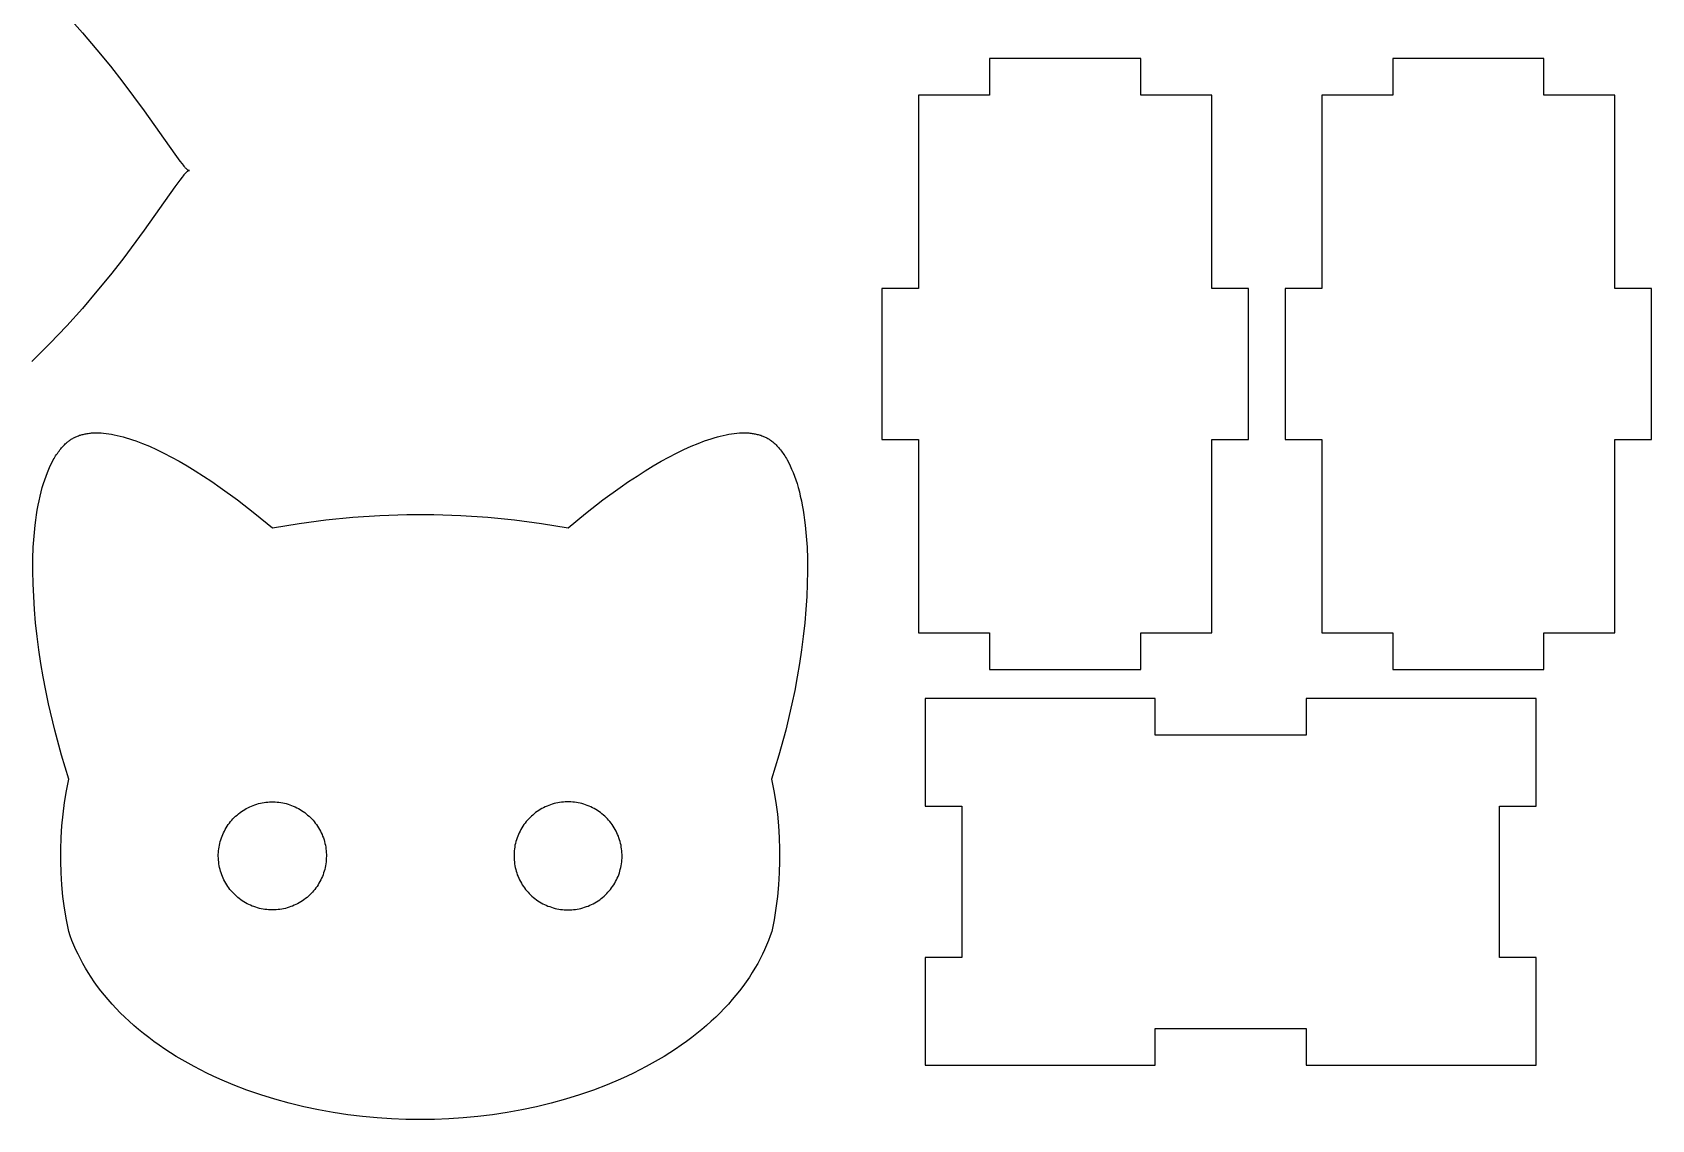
# Model space of a CAD drawing. Header units: millimetres. Extents: x -103 to 223, y -22 to 242.
# Drawn here: x 91 to 223.5, y -21.3 to 67.7 of the extents above; entities that cross this region are included whole.
import ezdxf

# ---------------------------------------------------------------- set-up
doc = ezdxf.new("R2010")
doc.units = ezdxf.units.MM
for name, color, linetype, true_color in [('bottom_outsideCutPath', 1, 'Continuous', 0xff0000), ('Capa 01', 1, 'Continuous', 0xff0000), ('Capa 03', 5, 'Continuous', 0x0000ff), ('front_outsideCutPath', 1, 'Continuous', 0xff0000), ('top_outsideCutPath', 1, 'Continuous', 0xff0000)]:
    doc.layers.add(name, color=color, linetype=linetype, true_color=true_color)

msp = doc.modelspace()

# ---------------------------------------------------------------- linework, layer by layer
at = {"layer": 'bottom_outsideCutPath', "color": 1, "true_color": 0xff0000}
for p, q in [((214.67, 65.51), (202.29, 65.51)), ((202.29, 65.51), (202.29, 62.51)), ((214.67, 62.51), (214.67, 65.51)), ((202.29, 62.51), (196.48, 62.51)), ((196.48, 62.51), (196.48, 46.7)), ((220.48, 62.51), (214.67, 62.51)), ((220.48, 59.08), (220.48, 62.51)), ((220.48, 46.7), (220.48, 59.08)), ((196.48, 46.7), (193.48, 46.7)), ((193.48, 46.7), (193.48, 34.33)), ((223.48, 46.7), (220.48, 46.7)), ((223.48, 34.33), (223.48, 46.7)), ((193.48, 34.33), (196.48, 34.33)), ((196.48, 34.33), (196.48, 21.95)), ((220.48, 18.51), (220.48, 34.33)), ((220.48, 34.33), (223.48, 34.33)), ((196.48, 21.95), (196.48, 18.51)), ((196.48, 18.51), (202.29, 18.51)), ((202.29, 18.51), (202.29, 15.51)), ((214.67, 15.51), (214.67, 18.51)), ((214.67, 18.51), (220.48, 18.51)), ((202.29, 15.51), (214.67, 15.51))]:
    msp.add_line(p, q, dxfattribs=at)
at = {"layer": 'Capa 01', "color": 1, "true_color": 0xff0000}
for p, q in [((93.78, 69.05), (95.06, 67.62)), ((95.06, 67.62), (96.25, 66.22)), ((96.25, 66.22), (97.35, 64.88)), ((97.35, 64.88), (98.37, 63.59)), ((98.37, 63.59), (100.12, 61.22)), ((100.12, 61.22), (102.62, 57.69)), ((102.62, 57.69), (103.03, 57.12)), ((103.03, 57.12), (103.21, 56.89)), ((103.21, 55.8), (103.03, 55.57)), ((103.21, 56.89), (103.3, 56.79)), ((103.3, 55.9), (103.21, 55.8)), ((103.3, 56.79), (103.37, 56.7)), ((103.37, 56), (103.3, 55.9)), ((103.37, 56.7), (103.45, 56.62)), ((103.45, 56.08), (103.37, 56)), ((103.45, 56.62), (103.48, 56.58)), ((103.48, 56.11), (103.45, 56.08)), ((103.48, 56.58), (103.51, 56.55)), ((103.51, 56.15), (103.48, 56.11)), ((103.51, 56.55), (103.54, 56.51)), ((103.54, 56.18), (103.51, 56.15)), ((103.54, 56.51), (103.58, 56.48)), ((103.58, 56.21), (103.54, 56.18)), ((103.58, 56.48), (103.6, 56.46)), ((103.6, 56.23), (103.58, 56.21)), ((103.6, 56.46), (103.63, 56.44)), ((103.63, 56.26), (103.6, 56.23)), ((103.63, 56.44), (103.66, 56.41)), ((103.66, 56.28), (103.63, 56.26)), ((103.66, 56.41), (103.69, 56.4)), ((103.69, 56.3), (103.66, 56.28)), ((103.69, 56.4), (103.71, 56.38)), ((103.71, 56.31), (103.69, 56.3)), ((103.71, 56.38), (103.73, 56.37)), ((103.73, 56.32), (103.71, 56.31)), ((103.73, 56.37), (103.76, 56.36)), ((103.76, 56.33), (103.73, 56.32)), ((103.76, 56.36), (103.78, 56.35)), ((103.78, 56.34), (103.76, 56.33)), ((103.78, 56.35), (103.8, 56.35)), ((103.8, 56.34), (103.78, 56.34)), ((103.8, 56.35), (103.82, 56.35)), ((103.82, 56.35), (103.8, 56.34)), ((102.62, 55), (100.12, 51.47)), ((103.03, 55.57), (102.62, 55)), ((100.12, 51.47), (98.37, 49.1)), ((98.37, 49.1), (97.35, 47.81)), ((97.35, 47.81), (96.25, 46.47)), ((96.25, 46.47), (95.06, 45.07)), ((95.06, 45.07), (93.78, 43.65)), ((93.78, 43.65), (92.4, 42.2)), ((92.4, 42.2), (90.93, 40.73))]:
    msp.add_line(p, q, dxfattribs=at)
at = {"layer": 'Capa 01'}
for p, q in [((94.27, 34.43), (94.33, 34.47)), ((94.33, 34.47), (94.4, 34.5)), ((94.4, 34.5), (94.46, 34.53)), ((94.46, 34.53), (94.53, 34.56)), ((94.53, 34.56), (94.6, 34.59)), ((94.6, 34.59), (94.67, 34.62)), ((94.67, 34.62), (94.74, 34.65)), ((94.74, 34.65), (94.82, 34.68)), ((94.82, 34.68), (94.89, 34.7)), ((94.89, 34.7), (94.97, 34.72)), ((94.97, 34.72), (95.04, 34.74)), ((95.04, 34.74), (95.12, 34.76)), ((95.12, 34.76), (95.2, 34.78)), ((95.2, 34.78), (95.28, 34.8)), ((95.28, 34.8), (95.37, 34.81)), ((95.37, 34.81), (95.45, 34.83)), ((95.45, 34.83), (95.54, 34.84)), ((95.54, 34.84), (95.63, 34.85)), ((95.63, 34.85), (95.71, 34.86)), ((95.71, 34.86), (95.8, 34.87)), ((95.8, 34.87), (95.9, 34.87)), ((95.9, 34.87), (95.99, 34.88)), ((95.99, 34.88), (96.18, 34.88)), ((96.18, 34.88), (96.38, 34.88)), ((96.38, 34.88), (96.58, 34.87)), ((96.58, 34.87), (96.78, 34.85)), ((96.78, 34.85), (97, 34.83)), ((97, 34.83), (97.22, 34.8)), ((97.22, 34.8), (97.44, 34.77)), ((97.44, 34.77), (97.67, 34.72)), ((97.67, 34.72), (97.9, 34.67)), ((97.9, 34.67), (98.14, 34.62)), ((98.14, 34.62), (98.39, 34.55)), ((98.39, 34.55), (98.64, 34.48)), ((98.64, 34.48), (98.9, 34.4)), ((146.51, 34.4), (146.77, 34.48)), ((146.77, 34.48), (147.02, 34.55)), ((147.02, 34.55), (147.26, 34.62)), ((147.26, 34.62), (147.5, 34.67)), ((147.5, 34.67), (147.74, 34.72)), ((147.74, 34.72), (147.97, 34.77)), ((147.97, 34.77), (148.19, 34.8)), ((148.19, 34.8), (148.41, 34.83)), ((148.41, 34.83), (148.62, 34.85)), ((148.62, 34.85), (148.83, 34.87)), ((148.83, 34.87), (149.03, 34.88)), ((149.03, 34.88), (149.23, 34.88)), ((149.23, 34.88), (149.42, 34.88)), ((149.42, 34.88), (149.51, 34.87)), ((149.51, 34.87), (149.6, 34.87)), ((149.6, 34.87), (149.69, 34.86)), ((149.69, 34.86), (149.78, 34.85)), ((149.78, 34.85), (149.87, 34.84)), ((149.87, 34.84), (149.95, 34.83)), ((149.95, 34.83), (150.04, 34.81)), ((150.04, 34.81), (150.12, 34.8)), ((150.12, 34.8), (150.2, 34.78)), ((150.2, 34.78), (150.28, 34.76)), ((150.28, 34.76), (150.36, 34.74)), ((150.36, 34.74), (150.44, 34.72)), ((150.44, 34.72), (150.52, 34.7)), ((150.52, 34.7), (150.59, 34.68)), ((150.59, 34.68), (150.66, 34.65)), ((150.66, 34.65), (150.74, 34.62)), ((150.74, 34.62), (150.81, 34.59)), ((150.81, 34.59), (150.88, 34.56)), ((150.88, 34.56), (150.94, 34.53)), ((150.94, 34.53), (151.01, 34.5)), ((151.01, 34.5), (151.08, 34.47)), ((151.08, 34.47), (151.14, 34.43)), ((92.94, 33.1), (93.01, 33.2)), ((93.01, 33.2), (93.08, 33.3)), ((93.08, 33.3), (93.15, 33.39)), ((93.15, 33.39), (93.22, 33.49)), ((93.22, 33.49), (93.29, 33.57)), ((93.29, 33.57), (93.36, 33.66)), ((93.36, 33.66), (93.43, 33.74)), ((93.43, 33.74), (93.51, 33.82)), ((93.51, 33.82), (93.58, 33.9)), ((93.58, 33.9), (93.66, 33.97)), ((93.66, 33.97), (93.73, 34.04)), ((93.73, 34.04), (93.81, 34.11)), ((93.81, 34.11), (93.86, 34.15)), ((93.86, 34.15), (93.91, 34.2)), ((93.91, 34.2), (93.97, 34.24)), ((93.97, 34.24), (94.03, 34.28)), ((94.03, 34.28), (94.08, 34.32)), ((94.08, 34.32), (94.14, 34.36)), ((94.14, 34.36), (94.2, 34.4)), ((94.2, 34.4), (94.27, 34.43)), ((98.9, 34.4), (99.16, 34.32)), ((99.16, 34.32), (99.42, 34.23)), ((99.42, 34.23), (99.97, 34.02)), ((99.97, 34.02), (100.54, 33.78)), ((100.54, 33.78), (101.12, 33.52)), ((101.12, 33.52), (101.72, 33.23)), ((101.72, 33.23), (102.34, 32.9)), ((143.06, 32.9), (143.68, 33.23)), ((143.68, 33.23), (144.28, 33.52)), ((144.28, 33.52), (144.87, 33.78)), ((144.87, 33.78), (145.44, 34.02)), ((145.44, 34.02), (145.98, 34.23)), ((145.98, 34.23), (146.25, 34.32)), ((146.25, 34.32), (146.51, 34.4)), ((151.14, 34.43), (151.2, 34.4)), ((151.2, 34.4), (151.26, 34.36)), ((151.26, 34.36), (151.32, 34.32)), ((151.32, 34.32), (151.38, 34.28)), ((151.38, 34.28), (151.44, 34.24)), ((151.44, 34.24), (151.49, 34.2)), ((151.49, 34.2), (151.55, 34.15)), ((151.55, 34.15), (151.6, 34.11)), ((151.6, 34.11), (151.68, 34.04)), ((151.68, 34.04), (151.75, 33.97)), ((151.75, 33.97), (151.83, 33.9)), ((151.83, 33.9), (151.9, 33.82)), ((151.9, 33.82), (151.97, 33.74)), ((151.97, 33.74), (152.05, 33.66)), ((152.05, 33.66), (152.12, 33.57)), ((152.12, 33.57), (152.19, 33.49)), ((152.19, 33.49), (152.26, 33.39)), ((152.26, 33.39), (152.33, 33.3)), ((152.33, 33.3), (152.4, 33.2)), ((152.4, 33.2), (152.47, 33.1)), ((92.19, 31.63), (92.3, 31.91)), ((92.3, 31.91), (92.42, 32.17)), ((92.42, 32.17), (92.55, 32.43)), ((92.55, 32.43), (92.67, 32.66)), ((92.67, 32.66), (92.74, 32.78)), ((92.74, 32.78), (92.8, 32.89)), ((92.8, 32.89), (92.87, 33)), ((92.87, 33), (92.94, 33.1)), ((102.34, 32.9), (102.98, 32.56)), ((102.98, 32.56), (103.63, 32.18)), ((103.63, 32.18), (104.29, 31.78)), ((141.12, 31.78), (141.78, 32.18)), ((141.78, 32.18), (142.43, 32.56)), ((142.43, 32.56), (143.06, 32.9)), ((152.47, 33.1), (152.53, 33)), ((152.53, 33), (152.6, 32.89)), ((152.6, 32.89), (152.67, 32.78)), ((152.67, 32.78), (152.73, 32.66)), ((152.73, 32.66), (152.86, 32.43)), ((152.86, 32.43), (152.98, 32.17)), ((152.98, 32.17), (153.1, 31.91)), ((153.1, 31.91), (153.22, 31.63)), ((91.77, 30.4), (91.87, 30.73)), ((91.87, 30.73), (91.97, 31.04)), ((91.97, 31.04), (92.08, 31.34)), ((92.08, 31.34), (92.19, 31.63)), ((104.29, 31.78), (104.96, 31.35)), ((104.96, 31.35), (105.64, 30.89)), ((105.64, 30.89), (106.34, 30.42)), ((139.07, 30.42), (139.76, 30.89)), ((139.76, 30.89), (140.45, 31.35)), ((140.45, 31.35), (141.12, 31.78)), ((153.22, 31.63), (153.33, 31.34)), ((153.33, 31.34), (153.44, 31.04)), ((153.44, 31.04), (153.54, 30.73)), ((153.54, 30.73), (153.64, 30.4)), ((91.43, 28.96), (91.51, 29.33)), ((91.51, 29.33), (91.59, 29.7)), ((91.59, 29.7), (91.68, 30.05)), ((91.68, 30.05), (91.77, 30.4)), ((106.34, 30.42), (107.74, 29.39)), ((107.74, 29.39), (109.17, 28.28)), ((136.24, 28.28), (137.66, 29.39)), ((137.66, 29.39), (139.07, 30.42)), ((153.64, 30.4), (153.73, 30.05)), ((153.73, 30.05), (153.81, 29.7)), ((153.81, 29.7), (153.9, 29.33)), ((153.9, 29.33), (153.97, 28.96)), ((91.24, 27.75), (91.3, 28.16)), ((91.3, 28.16), (91.36, 28.56)), ((91.36, 28.56), (91.43, 28.96)), ((109.17, 28.28), (110.61, 27.1)), ((114.98, 27.77), (117.18, 27.99)), ((117.18, 27.99), (119.39, 28.13)), ((119.39, 28.13), (121.6, 28.21)), ((121.6, 28.21), (123.81, 28.21)), ((123.81, 28.21), (126.02, 28.13)), ((126.02, 28.13), (128.23, 27.99)), ((128.23, 27.99), (130.43, 27.77)), ((134.8, 27.1), (136.24, 28.28)), ((153.97, 28.96), (154.04, 28.56)), ((154.04, 28.56), (154.11, 28.16)), ((154.11, 28.16), (154.16, 27.75)), ((91.1, 26.44), (91.19, 27.32)), ((91.19, 27.32), (91.24, 27.75)), ((110.61, 27.1), (112.79, 27.47)), ((112.79, 27.47), (114.98, 27.77)), ((130.43, 27.77), (132.62, 27.47)), ((132.62, 27.47), (134.8, 27.1)), ((154.16, 27.75), (154.22, 27.32)), ((154.22, 27.32), (154.3, 26.44)), ((91.01, 24.56), (91.04, 25.52)), ((91.04, 25.52), (91.1, 26.44)), ((154.3, 26.44), (154.36, 25.52)), ((154.36, 25.52), (154.4, 24.56)), ((91, 23.56), (91.01, 24.56)), ((154.4, 24.56), (154.4, 23.56)), ((91.02, 22.54), (91, 23.56)), ((91.07, 21.49), (91.02, 22.54)), ((154.38, 22.54), (154.34, 21.49)), ((154.4, 23.56), (154.38, 22.54)), ((91.14, 20.42), (91.07, 21.49)), ((154.34, 21.49), (154.27, 20.42)), ((91.23, 19.33), (91.14, 20.42)), ((154.27, 20.42), (154.17, 19.33)), ((91.35, 18.23), (91.23, 19.33)), ((154.17, 19.33), (154.05, 18.23)), ((91.5, 17.12), (91.35, 18.23)), ((154.05, 18.23), (153.91, 17.12)), ((91.66, 16.01), (91.5, 17.12)), ((91.85, 14.91), (91.66, 16.01)), ((153.74, 16.01), (153.56, 14.91)), ((153.91, 17.12), (153.74, 16.01)), ((92.06, 13.8), (91.85, 14.91)), ((153.56, 14.91), (153.35, 13.8)), ((92.29, 12.71), (92.06, 13.8)), ((153.35, 13.8), (153.12, 12.71)), ((92.79, 10.56), (92.29, 12.71)), ((153.12, 12.71), (152.62, 10.56)), ((93.35, 8.5), (92.79, 10.56)), ((152.62, 10.56), (152.06, 8.5)), ((93.95, 6.53), (93.35, 8.5)), ((152.06, 8.5), (151.46, 6.53)), ((93.6, 4.63), (93.76, 5.58)), ((93.76, 5.58), (93.95, 6.53)), ((151.46, 6.53), (151.65, 5.58)), ((151.65, 5.58), (151.8, 4.63)), ((93.48, 3.68), (93.6, 4.63)), ((132.4, 3.98), (132.28, 3.9)), ((132.53, 4.06), (132.4, 3.98)), ((132.67, 4.14), (132.53, 4.06)), ((132.8, 4.21), (132.67, 4.14)), ((132.94, 4.28), (132.8, 4.21)), ((133.08, 4.34), (132.94, 4.28)), ((133.22, 4.4), (133.08, 4.34)), ((133.37, 4.45), (133.22, 4.4)), ((133.51, 4.5), (133.37, 4.45)), ((133.66, 4.54), (133.51, 4.5)), ((133.81, 4.58), (133.66, 4.54)), ((133.96, 4.61), (133.81, 4.58)), ((134.11, 4.63), (133.96, 4.61)), ((134.26, 4.66), (134.11, 4.63)), ((134.42, 4.67), (134.26, 4.66)), ((134.57, 4.68), (134.42, 4.67)), ((134.72, 4.69), (134.57, 4.68)), ((134.88, 4.69), (134.72, 4.69)), ((135.03, 4.68), (134.88, 4.69)), ((135.18, 4.67), (135.03, 4.68)), ((135.34, 4.66), (135.18, 4.67)), ((135.49, 4.63), (135.34, 4.66)), ((135.64, 4.61), (135.49, 4.63)), ((135.79, 4.58), (135.64, 4.61)), ((135.94, 4.54), (135.79, 4.58)), ((136.09, 4.5), (135.94, 4.54)), ((136.23, 4.45), (136.09, 4.5)), ((136.38, 4.4), (136.23, 4.45)), ((136.52, 4.34), (136.38, 4.4)), ((136.66, 4.28), (136.52, 4.34)), ((136.8, 4.21), (136.66, 4.28)), ((136.93, 4.14), (136.8, 4.21)), ((137.07, 4.06), (136.93, 4.14)), ((137.2, 3.98), (137.07, 4.06)), ((137.32, 3.9), (137.2, 3.98)), ((151.8, 4.63), (151.93, 3.68)), ((93.32, 1.76), (93.38, 2.72)), ((93.38, 2.72), (93.48, 3.68)), ((131.1, 2.69), (131.02, 2.56)), ((131.19, 2.82), (131.1, 2.69)), ((131.28, 2.95), (131.19, 2.82)), ((131.38, 3.07), (131.28, 2.95)), ((131.48, 3.18), (131.38, 3.07)), ((131.58, 3.3), (131.48, 3.18)), ((131.69, 3.41), (131.58, 3.3)), ((131.8, 3.51), (131.69, 3.41)), ((131.91, 3.61), (131.8, 3.51)), ((132.03, 3.71), (131.91, 3.61)), ((132.15, 3.81), (132.03, 3.71)), ((132.28, 3.9), (132.15, 3.81)), ((137.45, 3.81), (137.32, 3.9)), ((137.57, 3.71), (137.45, 3.81)), ((137.69, 3.61), (137.57, 3.71)), ((137.8, 3.51), (137.69, 3.61)), ((137.91, 3.41), (137.8, 3.51)), ((138.02, 3.3), (137.91, 3.41)), ((138.12, 3.18), (138.02, 3.3)), ((138.22, 3.07), (138.12, 3.18)), ((138.32, 2.95), (138.22, 3.07)), ((138.41, 2.82), (138.32, 2.95)), ((138.5, 2.69), (138.41, 2.82)), ((138.58, 2.56), (138.5, 2.69)), ((151.93, 3.68), (152.03, 2.72)), ((152.03, 2.72), (152.09, 1.76)), ((93.28, 0.79), (93.32, 1.76)), ((130.54, 1.44), (130.5, 1.29)), ((130.58, 1.59), (130.54, 1.44)), ((130.63, 1.73), (130.58, 1.59)), ((130.68, 1.88), (130.63, 1.73)), ((130.74, 2.02), (130.68, 1.88)), ((130.8, 2.16), (130.74, 2.02)), ((130.87, 2.3), (130.8, 2.16)), ((130.94, 2.43), (130.87, 2.3)), ((131.02, 2.56), (130.94, 2.43)), ((138.66, 2.43), (138.58, 2.56)), ((138.73, 2.3), (138.66, 2.43)), ((138.8, 2.16), (138.73, 2.3)), ((138.86, 2.02), (138.8, 2.16)), ((138.92, 1.88), (138.86, 2.02)), ((138.97, 1.73), (138.92, 1.88)), ((139.02, 1.59), (138.97, 1.73)), ((139.06, 1.44), (139.02, 1.59)), ((139.1, 1.29), (139.06, 1.44)), ((152.09, 1.76), (152.12, 0.79)), ((93.28, -0.17), (93.28, 0.79)), ((130.39, 0.53), (130.38, 0.38)), ((130.38, 0.38), (130.38, 0.23)), ((130.38, 0.23), (130.38, 0.07)), ((130.38, 0.07), (130.39, -0.08)), ((130.4, 0.69), (130.39, 0.53)), ((130.41, 0.84), (130.4, 0.69)), ((130.44, 0.99), (130.41, 0.84)), ((130.46, 1.14), (130.44, 0.99)), ((130.5, 1.29), (130.46, 1.14)), ((139.14, 1.14), (139.1, 1.29)), ((139.16, 0.99), (139.14, 1.14)), ((139.19, 0.84), (139.16, 0.99)), ((139.2, 0.69), (139.19, 0.84)), ((139.21, 0.53), (139.2, 0.69)), ((139.22, 0.38), (139.21, 0.53)), ((139.21, -0.08), (139.22, 0.07)), ((139.22, 0.23), (139.22, 0.38)), ((139.22, 0.07), (139.22, 0.23)), ((152.12, 0.79), (152.12, -0.17)), ((93.31, -1.13), (93.28, -0.17)), ((93.37, -2.1), (93.31, -1.13)), ((130.39, -0.08), (130.41, -0.23)), ((130.41, -0.23), (130.43, -0.38)), ((130.43, -0.38), (130.45, -0.54)), ((130.45, -0.54), (130.48, -0.69)), ((130.48, -0.69), (130.52, -0.84)), ((130.52, -0.84), (130.56, -0.98)), ((130.56, -0.98), (130.6, -1.13)), ((130.6, -1.13), (130.65, -1.28)), ((130.65, -1.28), (130.71, -1.42)), ((138.89, -1.42), (138.95, -1.28)), ((138.95, -1.28), (139, -1.13)), ((139, -1.13), (139.04, -0.98)), ((139.04, -0.98), (139.08, -0.84)), ((139.08, -0.84), (139.12, -0.69)), ((139.12, -0.69), (139.15, -0.54)), ((139.15, -0.54), (139.18, -0.38)), ((139.18, -0.38), (139.2, -0.23)), ((139.2, -0.23), (139.21, -0.08)), ((152.09, -1.13), (152.03, -2.1)), ((152.12, -0.17), (152.09, -1.13)), ((93.47, -3.06), (93.37, -2.1)), ((130.71, -1.42), (130.77, -1.56)), ((130.77, -1.56), (130.84, -1.7)), ((130.84, -1.7), (130.91, -1.83)), ((130.91, -1.83), (130.98, -1.97)), ((130.98, -1.97), (131.06, -2.1)), ((131.06, -2.1), (131.15, -2.23)), ((131.15, -2.23), (131.24, -2.35)), ((131.24, -2.35), (131.33, -2.48)), ((131.33, -2.48), (131.43, -2.59)), ((131.43, -2.59), (131.53, -2.71)), ((138.07, -2.71), (138.17, -2.59)), ((138.17, -2.59), (138.27, -2.48)), ((138.27, -2.48), (138.36, -2.35)), ((138.36, -2.35), (138.45, -2.23)), ((138.45, -2.23), (138.54, -2.1)), ((138.54, -2.1), (138.62, -1.97)), ((138.62, -1.97), (138.69, -1.83)), ((138.69, -1.83), (138.76, -1.7)), ((138.76, -1.7), (138.83, -1.56)), ((138.83, -1.56), (138.89, -1.42)), ((152.03, -2.1), (151.94, -3.06)), ((93.59, -4.01), (93.47, -3.06)), ((131.53, -2.71), (131.63, -2.82)), ((131.63, -2.82), (131.74, -2.93)), ((131.74, -2.93), (131.85, -3.03)), ((131.85, -3.03), (131.97, -3.13)), ((131.97, -3.13), (132.09, -3.23)), ((132.09, -3.23), (132.21, -3.32)), ((132.21, -3.32), (132.34, -3.41)), ((132.34, -3.41), (132.47, -3.49)), ((132.47, -3.49), (132.6, -3.57)), ((132.6, -3.57), (132.73, -3.65)), ((132.73, -3.65), (132.87, -3.71)), ((132.87, -3.71), (133.01, -3.78)), ((133.01, -3.78), (133.15, -3.84)), ((133.15, -3.84), (133.3, -3.89)), ((133.3, -3.89), (133.44, -3.94)), ((133.44, -3.94), (133.59, -3.99)), ((136.01, -3.99), (136.16, -3.94)), ((136.16, -3.94), (136.3, -3.89)), ((136.3, -3.89), (136.45, -3.84)), ((136.45, -3.84), (136.59, -3.78)), ((136.59, -3.78), (136.73, -3.71)), ((136.73, -3.71), (136.87, -3.65)), ((136.87, -3.65), (137, -3.57)), ((137, -3.57), (137.13, -3.49)), ((137.13, -3.49), (137.26, -3.41)), ((137.26, -3.41), (137.39, -3.32)), ((137.39, -3.32), (137.51, -3.23)), ((137.51, -3.23), (137.63, -3.13)), ((137.63, -3.13), (137.75, -3.03)), ((137.75, -3.03), (137.86, -2.93)), ((137.86, -2.93), (137.97, -2.82)), ((137.97, -2.82), (138.07, -2.71)), ((151.94, -3.06), (151.81, -4.01)), ((93.75, -4.96), (93.59, -4.01)), ((93.94, -5.91), (93.75, -4.96)), ((133.59, -3.99), (133.74, -4.03)), ((133.74, -4.03), (133.89, -4.06)), ((133.89, -4.06), (134.04, -4.09)), ((134.04, -4.09), (134.19, -4.12)), ((134.19, -4.12), (134.34, -4.13)), ((134.34, -4.13), (134.49, -4.15)), ((134.49, -4.15), (134.65, -4.15)), ((134.65, -4.15), (134.8, -4.16)), ((134.8, -4.16), (134.95, -4.15)), ((134.95, -4.15), (135.11, -4.15)), ((135.11, -4.15), (135.26, -4.13)), ((135.26, -4.13), (135.41, -4.12)), ((135.41, -4.12), (135.56, -4.09)), ((135.56, -4.09), (135.71, -4.06)), ((135.71, -4.06), (135.86, -4.03)), ((135.86, -4.03), (136.01, -3.99)), ((151.66, -4.96), (151.47, -5.91)), ((151.81, -4.01), (151.66, -4.96)), ((94.06, -6.28), (93.94, -5.91)), ((94.2, -6.66), (94.06, -6.28)), ((151.34, -6.28), (151.2, -6.66)), ((151.47, -5.91), (151.34, -6.28)), ((94.35, -7.04), (94.2, -6.66)), ((94.52, -7.41), (94.35, -7.04)), ((94.7, -7.79), (94.52, -7.41)), ((94.89, -8.17), (94.7, -7.79)), ((150.71, -7.79), (150.52, -8.17)), ((150.89, -7.41), (150.71, -7.79)), ((151.05, -7.04), (150.89, -7.41)), ((151.2, -6.66), (151.05, -7.04)), ((95.09, -8.54), (94.89, -8.17)), ((95.3, -8.92), (95.09, -8.54)), ((95.53, -9.29), (95.3, -8.92)), ((150.1, -8.92), (149.88, -9.29)), ((150.32, -8.54), (150.1, -8.92)), ((150.52, -8.17), (150.32, -8.54)), ((95.77, -9.66), (95.53, -9.29)), ((96.02, -10.04), (95.77, -9.66)), ((96.29, -10.41), (96.02, -10.04)), ((96.57, -10.77), (96.29, -10.41)), ((149.11, -10.41), (148.84, -10.77)), ((149.38, -10.04), (149.11, -10.41)), ((149.64, -9.66), (149.38, -10.04)), ((149.88, -9.29), (149.64, -9.66)), ((96.86, -11.14), (96.57, -10.77)), ((97.17, -11.5), (96.86, -11.14)), ((97.49, -11.86), (97.17, -11.5)), ((97.82, -12.22), (97.49, -11.86)), ((147.92, -11.86), (147.59, -12.22)), ((148.24, -11.5), (147.92, -11.86)), ((148.54, -11.14), (148.24, -11.5)), ((148.84, -10.77), (148.54, -11.14)), ((98.16, -12.57), (97.82, -12.22)), ((98.52, -12.92), (98.16, -12.57)), ((98.89, -13.26), (98.52, -12.92)), ((146.89, -12.92), (146.52, -13.26)), ((147.24, -12.57), (146.89, -12.92)), ((147.59, -12.22), (147.24, -12.57)), ((99.27, -13.61), (98.89, -13.26)), ((99.66, -13.94), (99.27, -13.61)), ((100.07, -14.27), (99.66, -13.94)), ((100.49, -14.6), (100.07, -14.27)), ((145.34, -14.27), (144.92, -14.6)), ((145.74, -13.94), (145.34, -14.27)), ((146.14, -13.61), (145.74, -13.94)), ((146.52, -13.26), (146.14, -13.61)), ((100.91, -14.92), (100.49, -14.6)), ((101.35, -15.23), (100.91, -14.92)), ((101.8, -15.54), (101.35, -15.23)), ((102.27, -15.84), (101.8, -15.54)), ((102.74, -16.14), (102.27, -15.84)), ((143.14, -15.84), (142.67, -16.14)), ((143.6, -15.54), (143.14, -15.84)), ((144.05, -15.23), (143.6, -15.54)), ((144.49, -14.92), (144.05, -15.23)), ((144.92, -14.6), (144.49, -14.92)), ((103.22, -16.43), (102.74, -16.14)), ((103.71, -16.71), (103.22, -16.43)), ((104.21, -16.98), (103.71, -16.71)), ((104.72, -17.25), (104.21, -16.98)), ((141.19, -16.98), (140.68, -17.25)), ((141.69, -16.71), (141.19, -16.98)), ((142.19, -16.43), (141.69, -16.71)), ((142.67, -16.14), (142.19, -16.43)), ((105.24, -17.51), (104.72, -17.25)), ((105.77, -17.76), (105.24, -17.51)), ((106.3, -18), (105.77, -17.76)), ((107.4, -18.47), (106.3, -18)), ((108.51, -18.9), (107.4, -18.47)), ((138.01, -18.47), (136.89, -18.9)), ((139.1, -18), (138.01, -18.47)), ((139.64, -17.76), (139.1, -18)), ((140.16, -17.51), (139.64, -17.76)), ((140.68, -17.25), (140.16, -17.51)), ((109.65, -19.29), (108.51, -18.9)), ((110.81, -19.65), (109.65, -19.29)), ((111.99, -19.98), (110.81, -19.65)), ((134.59, -19.65), (133.42, -19.98)), ((135.75, -19.29), (134.59, -19.65)), ((136.89, -18.9), (135.75, -19.29)), ((113.18, -20.27), (111.99, -19.98)), ((114.37, -20.52), (113.18, -20.27)), ((115.58, -20.73), (114.37, -20.52)), ((116.78, -20.92), (115.58, -20.73)), ((117.98, -21.06), (116.78, -20.92)), ((119.18, -21.18), (117.98, -21.06)), ((120.36, -21.25), (119.18, -21.18)), ((126.23, -21.18), (125.04, -21.25)), ((127.43, -21.06), (126.23, -21.18)), ((128.63, -20.92), (127.43, -21.06)), ((129.83, -20.73), (128.63, -20.92)), ((131.03, -20.52), (129.83, -20.73)), ((132.23, -20.27), (131.03, -20.52)), ((133.42, -19.98), (132.23, -20.27)), ((121.54, -21.3), (120.36, -21.25)), ((122.7, -21.32), (121.54, -21.3)), ((123.87, -21.3), (122.7, -21.32)), ((125.04, -21.25), (123.87, -21.3))]:
    msp.add_line(p, q, dxfattribs=at)
at = {"layer": 'Capa 03'}
for p, q in [((108.08, 3.9), (108.21, 3.98)), ((108.21, 3.98), (108.34, 4.06)), ((108.34, 4.06), (108.47, 4.14)), ((108.47, 4.14), (108.61, 4.21)), ((108.61, 4.21), (108.75, 4.28)), ((108.75, 4.28), (108.89, 4.34)), ((108.89, 4.34), (109.03, 4.4)), ((109.03, 4.4), (109.17, 4.45)), ((109.17, 4.45), (109.32, 4.5)), ((109.32, 4.5), (109.47, 4.54)), ((109.47, 4.54), (109.62, 4.58)), ((109.62, 4.58), (109.77, 4.61)), ((109.77, 4.61), (109.92, 4.63)), ((109.92, 4.63), (110.07, 4.66)), ((110.07, 4.66), (110.22, 4.67)), ((110.22, 4.67), (110.38, 4.68)), ((110.38, 4.68), (110.53, 4.69)), ((110.53, 4.69), (110.68, 4.69)), ((110.68, 4.69), (110.84, 4.68)), ((110.84, 4.68), (110.99, 4.67)), ((110.99, 4.67), (111.14, 4.66)), ((111.14, 4.66), (111.29, 4.63)), ((111.29, 4.63), (111.45, 4.61)), ((111.45, 4.61), (111.6, 4.58)), ((111.6, 4.58), (111.74, 4.54)), ((111.74, 4.54), (111.89, 4.5)), ((111.89, 4.5), (112.04, 4.45)), ((112.04, 4.45), (112.18, 4.4)), ((112.18, 4.4), (112.32, 4.34)), ((112.32, 4.34), (112.47, 4.28)), ((112.47, 4.28), (112.6, 4.21)), ((112.6, 4.21), (112.74, 4.14)), ((112.74, 4.14), (112.87, 4.06)), ((112.87, 4.06), (113, 3.98)), ((113, 3.98), (113.13, 3.9)), ((106.83, 2.56), (106.91, 2.69)), ((106.91, 2.69), (107, 2.82)), ((107, 2.82), (107.09, 2.95)), ((107.09, 2.95), (107.18, 3.07)), ((107.18, 3.07), (107.28, 3.18)), ((107.28, 3.18), (107.38, 3.3)), ((107.38, 3.3), (107.49, 3.41)), ((107.49, 3.41), (107.6, 3.51)), ((107.6, 3.51), (107.72, 3.61)), ((107.72, 3.61), (107.84, 3.71)), ((107.84, 3.71), (107.96, 3.81)), ((107.96, 3.81), (108.08, 3.9)), ((113.13, 3.9), (113.25, 3.81)), ((113.25, 3.81), (113.38, 3.71)), ((113.38, 3.71), (113.49, 3.61)), ((113.49, 3.61), (113.61, 3.51)), ((113.61, 3.51), (113.72, 3.41)), ((113.72, 3.41), (113.83, 3.3)), ((113.83, 3.3), (113.93, 3.18)), ((113.93, 3.18), (114.03, 3.07)), ((114.03, 3.07), (114.12, 2.95)), ((114.12, 2.95), (114.22, 2.82)), ((114.22, 2.82), (114.3, 2.69)), ((114.3, 2.69), (114.38, 2.56)), ((106.3, 1.29), (106.34, 1.44)), ((106.34, 1.44), (106.39, 1.59)), ((106.39, 1.59), (106.43, 1.73)), ((106.43, 1.73), (106.49, 1.88)), ((106.49, 1.88), (106.55, 2.02)), ((106.55, 2.02), (106.61, 2.16)), ((106.61, 2.16), (106.68, 2.3)), ((106.68, 2.3), (106.75, 2.43)), ((106.75, 2.43), (106.83, 2.56)), ((114.38, 2.56), (114.46, 2.43)), ((114.46, 2.43), (114.53, 2.3)), ((114.53, 2.3), (114.6, 2.16)), ((114.6, 2.16), (114.67, 2.02)), ((114.67, 2.02), (114.72, 1.88)), ((114.72, 1.88), (114.78, 1.73)), ((114.78, 1.73), (114.83, 1.59)), ((114.83, 1.59), (114.87, 1.44)), ((114.87, 1.44), (114.91, 1.29)), ((106.18, 0.38), (106.19, 0.53)), ((106.18, 0.23), (106.18, 0.38)), ((106.19, 0.07), (106.18, 0.23)), ((106.19, 0.53), (106.2, 0.69)), ((106.2, -0.08), (106.19, 0.07)), ((106.2, 0.69), (106.22, 0.84)), ((106.22, 0.84), (106.24, 0.99)), ((106.24, 0.99), (106.27, 1.14)), ((106.27, 1.14), (106.3, 1.29)), ((114.91, 1.29), (114.94, 1.14)), ((114.94, 1.14), (114.97, 0.99)), ((114.97, 0.99), (114.99, 0.84)), ((114.99, 0.84), (115.01, 0.69)), ((115.01, 0.69), (115.02, 0.53)), ((115.02, 0.53), (115.03, 0.38)), ((115.03, 0.23), (115.02, 0.07)), ((115.02, 0.07), (115.02, -0.08)), ((115.03, 0.38), (115.03, 0.23)), ((106.21, -0.23), (106.2, -0.08)), ((106.23, -0.38), (106.21, -0.23)), ((106.26, -0.54), (106.23, -0.38)), ((106.29, -0.69), (106.26, -0.54)), ((106.32, -0.84), (106.29, -0.69)), ((106.36, -0.98), (106.32, -0.84)), ((106.41, -1.13), (106.36, -0.98)), ((106.46, -1.28), (106.41, -1.13)), ((106.52, -1.42), (106.46, -1.28)), ((114.75, -1.28), (114.7, -1.42)), ((114.8, -1.13), (114.75, -1.28)), ((114.85, -0.98), (114.8, -1.13)), ((114.89, -0.84), (114.85, -0.98)), ((114.93, -0.69), (114.89, -0.84)), ((114.96, -0.54), (114.93, -0.69)), ((114.98, -0.38), (114.96, -0.54)), ((115, -0.23), (114.98, -0.38)), ((115.02, -0.08), (115, -0.23)), ((106.58, -1.56), (106.52, -1.42)), ((106.64, -1.7), (106.58, -1.56)), ((106.71, -1.83), (106.64, -1.7)), ((106.79, -1.97), (106.71, -1.83)), ((106.87, -2.1), (106.79, -1.97)), ((106.95, -2.23), (106.87, -2.1)), ((107.04, -2.35), (106.95, -2.23)), ((107.13, -2.48), (107.04, -2.35)), ((107.23, -2.59), (107.13, -2.48)), ((107.33, -2.71), (107.23, -2.59)), ((113.98, -2.59), (113.88, -2.71)), ((114.08, -2.48), (113.98, -2.59)), ((114.17, -2.35), (114.08, -2.48)), ((114.26, -2.23), (114.17, -2.35)), ((114.34, -2.1), (114.26, -2.23)), ((114.42, -1.97), (114.34, -2.1)), ((114.5, -1.83), (114.42, -1.97)), ((114.57, -1.7), (114.5, -1.83)), ((114.63, -1.56), (114.57, -1.7)), ((114.7, -1.42), (114.63, -1.56)), ((107.44, -2.82), (107.33, -2.71)), ((107.55, -2.93), (107.44, -2.82)), ((107.66, -3.03), (107.55, -2.93)), ((107.78, -3.13), (107.66, -3.03)), ((107.9, -3.23), (107.78, -3.13)), ((108.02, -3.32), (107.9, -3.23)), ((108.14, -3.41), (108.02, -3.32)), ((108.27, -3.49), (108.14, -3.41)), ((108.41, -3.57), (108.27, -3.49)), ((108.54, -3.65), (108.41, -3.57)), ((108.68, -3.71), (108.54, -3.65)), ((108.82, -3.78), (108.68, -3.71)), ((108.96, -3.84), (108.82, -3.78)), ((109.1, -3.89), (108.96, -3.84)), ((109.25, -3.94), (109.1, -3.89)), ((109.39, -3.99), (109.25, -3.94)), ((111.97, -3.94), (111.82, -3.99)), ((112.11, -3.89), (111.97, -3.94)), ((112.25, -3.84), (112.11, -3.89)), ((112.4, -3.78), (112.25, -3.84)), ((112.53, -3.71), (112.4, -3.78)), ((112.67, -3.65), (112.53, -3.71)), ((112.81, -3.57), (112.67, -3.65)), ((112.94, -3.49), (112.81, -3.57)), ((113.07, -3.41), (112.94, -3.49)), ((113.19, -3.32), (113.07, -3.41)), ((113.32, -3.23), (113.19, -3.32)), ((113.44, -3.13), (113.32, -3.23)), ((113.55, -3.03), (113.44, -3.13)), ((113.66, -2.93), (113.55, -3.03)), ((113.77, -2.82), (113.66, -2.93)), ((113.88, -2.71), (113.77, -2.82)), ((109.54, -4.03), (109.39, -3.99)), ((109.69, -4.06), (109.54, -4.03)), ((109.84, -4.09), (109.69, -4.06)), ((109.99, -4.12), (109.84, -4.09)), ((110.15, -4.13), (109.99, -4.12)), ((110.3, -4.15), (110.15, -4.13)), ((110.45, -4.15), (110.3, -4.15)), ((110.61, -4.16), (110.45, -4.15)), ((110.76, -4.15), (110.61, -4.16)), ((110.91, -4.15), (110.76, -4.15)), ((111.07, -4.13), (110.91, -4.15)), ((111.22, -4.12), (111.07, -4.13)), ((111.37, -4.09), (111.22, -4.12)), ((111.52, -4.06), (111.37, -4.09)), ((111.67, -4.03), (111.52, -4.06)), ((111.82, -3.99), (111.67, -4.03))]:
    msp.add_line(p, q, dxfattribs=at)
at = {"layer": 'front_outsideCutPath', "color": 1, "true_color": 0xff0000}
for p, q in [((164.03, 13.14), (164.03, 4.32)), ((170.47, 13.14), (164.03, 13.14)), ((182.85, 13.14), (170.47, 13.14)), ((182.85, 10.14), (182.85, 13.14)), ((195.22, 13.14), (195.22, 10.14)), ((214.03, 13.14), (195.22, 13.14)), ((214.03, 4.32), (214.03, 13.14)), ((195.22, 10.14), (182.85, 10.14)), ((164.03, 4.32), (167.03, 4.32)), ((167.03, 4.32), (167.03, -8.05)), ((211.03, 4.32), (214.03, 4.32)), ((211.03, -8.05), (211.03, 4.32)), ((164.03, -8.05), (164.03, -16.86)), ((167.03, -8.05), (164.03, -8.05)), ((214.03, -8.05), (211.03, -8.05)), ((214.03, -16.86), (214.03, -8.05)), ((182.85, -13.86), (195.22, -13.86)), ((182.85, -16.86), (182.85, -13.86)), ((195.22, -13.86), (195.22, -16.86)), ((164.03, -16.86), (182.85, -16.86)), ((195.22, -16.86), (207.6, -16.86)), ((207.6, -16.86), (214.03, -16.86))]:
    msp.add_line(p, q, dxfattribs=at)
at = {"layer": 'top_outsideCutPath', "color": 1, "true_color": 0xff0000}
for p, q in [((181.67, 65.51), (169.29, 65.51)), ((169.29, 65.51), (169.29, 62.51)), ((181.67, 62.51), (181.67, 65.51)), ((169.29, 62.51), (163.48, 62.51)), ((163.48, 62.51), (163.48, 46.7)), ((187.48, 62.51), (181.67, 62.51)), ((187.48, 59.08), (187.48, 62.51)), ((187.48, 46.7), (187.48, 59.08)), ((163.48, 46.7), (160.48, 46.7)), ((160.48, 46.7), (160.48, 34.33)), ((190.48, 46.7), (187.48, 46.7)), ((190.48, 34.33), (190.48, 46.7)), ((160.48, 34.33), (163.48, 34.33)), ((163.48, 34.33), (163.48, 21.95)), ((187.48, 18.51), (187.48, 34.33)), ((187.48, 34.33), (190.48, 34.33)), ((163.48, 21.95), (163.48, 18.51)), ((163.48, 18.51), (169.29, 18.51)), ((169.29, 18.51), (169.29, 15.51)), ((181.67, 15.51), (181.67, 18.51)), ((181.67, 18.51), (187.48, 18.51)), ((169.29, 15.51), (181.67, 15.51))]:
    msp.add_line(p, q, dxfattribs=at)

doc.saveas('drawing.dxf')
